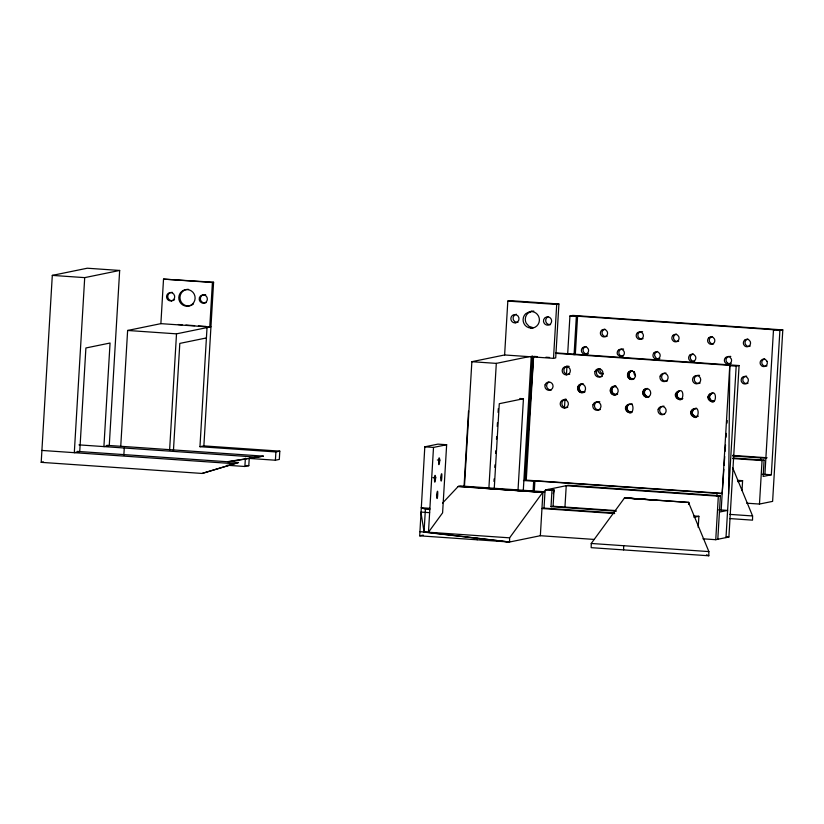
<?xml version="1.0" encoding="UTF-8"?>
<svg xmlns="http://www.w3.org/2000/svg" width="824" height="824" viewBox="0 0 824 824"><rect width="100%" height="100%" fill="white"/><g stroke="black" fill="none" stroke-linecap="round" stroke-linejoin="round"><path stroke-width="1.24" d="M728.581 494.101L729.765 365.702L730.991 365.444L555.623 353.341M593.929 539.411L540.348 535.713L509.541 542.027L419.704 535.827L424.803 446.824L437.946 444.126L446.649 444.733L442.601 512.837L428.47 532.242L433.506 447.422L446.649 444.733M477.189 539.792L477.209 538.288M509.603 537.835L419.766 531.635L509.541 542.027L509.603 537.835L542.738 492.371L544.983 491.784L544.015 508.099L541.955 508.521L540.348 535.713M591.241 543.469L591.179 547.661L708.815 555.778L708.877 551.586L688.534 502.424L624.571 497.861L591.241 543.469L708.877 551.586M623.603 549.896L623.665 545.704M688.504 504.525L688.74 502.269L688.606 504.442M732.742 467.96L752.59 515.958L752.528 520.15L729.642 518.564M439.831 460.163C438.08 473.882 438.378 450.862 439.831 460.163L437.338 459.988M77.26 451.387L238.497 462.511L202.117 473.45L41.2 462.346L52.303 275.391L87.262 268.222L119.665 270.457L109.262 445.496L103.906 446.598L110.055 343.021L85.902 347.975L79.743 451.552L74.304 452.675L84.707 277.626L119.665 270.457M120.737 446.402L127.627 330.465L160.876 323.647L209.77 327.025L212.417 282.488L213.591 282.241L203.868 445.897L199.954 446.701L207.03 327.581M123.847 455.157L124.28 448.009M160.876 323.647L163.523 279.109L213.591 282.241M169.59 450.398L176.511 333.844L210.944 326.788M173.421 450.872L179.807 343.402L206.412 337.943M227.053 465.251L244.882 466.487L245.377 458.196M244.882 466.487L248.797 465.684L249.219 458.577M275.401 460.225L275.896 451.943L279.799 451.14L279.315 459.421L275.401 460.225L248.652 458.381M509.541 542.027L424.041 531.933L425.4 509.201L421.188 507.728L429.881 508.326M464.067 486.222L468.516 411.186M464.468 486.17L471.864 361.695L504.618 354.969L553.501 358.347L555.706 357.894L558.909 303.994L510.025 300.626L507.821 301.079L504.618 354.969M488.91 487.859L496.306 363.384L529.059 356.658M493.988 481.453L494.143 478.888M494.822 467.383L494.977 464.829M495.657 453.313L495.811 450.759M496.491 439.254L496.645 436.689M497.253 426.461L497.48 422.63M498.087 412.402L498.314 408.56M494.194 489.374L499.282 403.698L523.446 398.734L517.977 490.805M523.261 490.95L531.264 356.205M722.112 493.308L525.032 480.052L532.407 355.927M526.268 479.795L533.561 356.957M533.077 491.248L533.674 481.206L534.9 480.959L722.164 493.658L723.843 469.299M534.312 490.991L534.9 480.959M553.501 358.347L556.705 304.447L558.909 303.994M551.019 506.657L551.987 490.352L554.047 489.93L553.069 506.245L551.019 506.657L616.331 511.168M564.461 408.148L564.996 399.187M566.438 374.879L566.974 365.918M567.654 354.402L569.93 316.014L572.835 315.417L782.8 329.909L772.613 501.373L759.471 504.061L746.688 503.186M564.934 507.45L566.232 485.697L568.282 485.284L720.392 495.78L717.807 539.277M574.071 354.845L576.347 316.457L577.583 316.21L774.715 329.806L773.479 330.063L764.909 474.336L762.365 474.274M575.306 354.588L577.583 316.21M698.216 527.422L698.886 516.308L693.767 515.948M716.911 496.038L717.065 493.524M702.965 538.814L715.747 539.699L718.332 496.192L720.392 495.78M718.641 509.901L721.196 509.963L729.765 365.702L736.182 366.144L739.087 365.547L728.9 537.001L715.747 539.699M725.995 537.598L736.182 366.144M742.012 490.558L742.599 480.67L737.48 480.32M760.634 460.4L760.779 457.897L765.877 458.02M759.471 504.061L762.056 460.565L764.106 460.142L763.137 476.457L771.326 474.779L779.895 330.506L782.8 329.909M525.032 480.052L533.509 356.967M724.1 465.447L724.729 456.475M725.079 451.346L725.522 444.929M726.047 437.245L726.315 433.393M727.026 423.134L727.201 420.57M585.071 391.802C577.305 396.56 574.493 382.552 583.495 383.922M584.062 392.142C578.942 393.336 577.253 384.87 582.424 383.994M614.982 394.737L617.66 394.047C609.894 398.806 607.092 384.798 616.084 386.178L613.355 386.59M616.651 394.397C611.542 395.582 609.842 387.126 615.023 386.24M631.194 379.359L633.934 378.947C627.146 382.284 624.757 370.357 632.296 370.8L629.618 371.49M632.863 379.019C628.836 378.886 627.63 372.808 631.297 371.14M625.406 408.076C636.396 392.924 634.511 424.607 625.406 408.076L627.074 407.736L627.744 405.696L629.32 404.285L627.641 404.636M646.51 397.055L649.25 396.643C642.462 399.98 640.073 388.053 647.613 388.495L644.934 389.186M648.179 396.715C644.152 396.581 642.936 390.504 646.603 388.835M675.278 394.881C686.268 379.72 684.373 411.413 675.278 394.881L676.947 394.542L677.616 392.502L679.192 391.091L677.524 391.431M690.584 412.577C701.585 397.426 699.689 429.108 690.584 412.577L692.253 412.237L693.623 409.384L696.568 408.374L692.829 409.126M707.868 397.127C718.868 381.976 716.962 413.658 707.868 397.127L709.536 396.787L710.206 394.748L712.791 392.997L710.113 393.676M553.285 493.617L554.047 489.93L547.744 489.497M442.56 503.062L458.144 486.531L460.451 485.954L544.983 491.784M542.851 492.505L545.694 489.909L566.232 485.697L718.332 496.192M478.569 487.942L542.738 492.371L458.144 486.531M656.8 500.24L624.571 497.861L645.759 499.478M193.537 303.891L191.879 305.055A8.312 8.158 78.4 0 1 182.094 303.201L180.878 301.409A8.312 8.158 78.4 0 1 182.629 291.469L184.38 290.244A8.312 8.158 78.4 0 1 188.5 289.358M615.991 394.387C619.648 392.729 618.433 386.641 614.416 386.518M529.502 311.729L525.743 313.676A8.312 8.158 78.4 0 0 523.992 323.616C526.227 328.302 532.974 329.651 536.743 326.036A8.312 8.158 78.4 0 0 538.494 316.086L537.279 314.304A8.312 8.158 78.4 0 0 529.502 311.729L531.707 311.276A8.312 8.158 78.4 0 1 533.828 311.112M531.707 311.276L527.947 313.223A8.312 8.158 78.4 0 0 526.196 323.163L529.049 326.366L533.077 327.695L530.872 328.148M569.755 374.106L567.684 374.518A4.151 4.079 78.4 0 1 567.108 366.299M700.112 383.098L698.052 383.51A4.151 4.079 78.4 0 1 697.475 375.301M582.393 392.492C587.564 391.616 585.874 383.15 580.755 384.334M632.266 379.287C637.446 378.412 635.747 369.955 630.628 371.14M647.571 396.983C652.742 396.117 651.053 387.651 645.944 388.835M680.171 399.238L682.849 398.548L681.17 398.888M202.117 473.45L238.497 462.511M543.964 508.109L614.447 512.961M530.759 328.127L532.953 327.674M41.2 462.346L43.373 461.904M628.743 372.088L630.411 371.748M628.043 372.901L629.711 372.561M627.579 373.869L629.248 373.529M579.746 384.684L581.425 384.344M627.373 374.93L629.042 374.59M578.87 385.282L580.539 384.942M578.17 386.096L579.839 385.756M627.445 376.012L629.114 375.672M577.706 387.074L579.375 386.724M627.795 377.042L629.464 376.702M577.5 388.135L579.169 387.785M628.393 377.948L630.061 377.598M577.572 389.216L579.251 388.866M629.186 378.659L630.854 378.319M630.144 379.143L631.812 378.803M577.923 390.236L579.591 389.896M578.52 391.142L580.189 390.803M228.063 461.842L263.33 456.136L106.842 445.331M579.324 391.863L580.992 391.513M580.281 392.337L581.95 391.997M581.332 392.554L583.001 392.214M612.345 386.93L614.014 386.59M611.46 387.538L613.128 387.187M610.759 388.351L612.428 388.001M610.296 389.319L611.964 388.979M563.472 399.784L566.201 399.372L563.472 399.784A4.151 4.079 78.4 0 0 561.01 406.314A4.151 4.079 78.4 0 0 567.87 405.872A4.151 4.079 78.4 0 0 564.533 399.722M610.09 390.38L611.758 390.04M610.172 391.462L611.841 391.122M610.512 392.492L612.181 392.152M611.109 393.388L612.778 393.048M611.913 394.109L613.592 393.769M612.871 394.593L614.549 394.253M613.921 394.809L615.59 394.459M644.049 389.783L645.717 389.443M643.348 390.597L645.027 390.257M642.885 391.565L644.553 391.225M642.689 392.626L644.358 392.286M642.761 393.707L644.43 393.367M643.111 394.737L644.78 394.397M643.699 395.644L645.377 395.304M644.512 396.354L646.181 396.014M645.47 396.838L647.139 396.498M676.648 392.028L678.317 391.688M675.948 392.842L677.616 392.502M675.474 393.821L677.153 393.47M626.776 405.233L628.444 404.893M630.762 404.429L632.43 404.09M626.075 406.047L627.744 405.696M675.35 395.963L677.019 395.623L676.947 394.542M625.601 407.015L627.28 406.675M675.701 396.993L677.369 396.643L678.77 398.27L681.839 398.888M676.298 397.889L677.967 397.549M625.478 409.157L627.146 408.817L627.074 407.736M677.101 398.61L678.77 398.27M678.059 399.094L679.728 398.744M625.828 410.187L627.497 409.847L628.897 411.464L631.967 412.093L630.298 412.433M679.1 399.3L680.779 398.96M626.425 411.094L628.094 410.743M709.237 394.284L710.906 393.934M627.229 411.804L628.897 411.464M708.537 395.098L710.206 394.748M628.187 412.288L629.855 411.949M708.074 396.066L709.742 395.726M629.227 412.505L630.906 412.154M707.94 398.208L709.608 397.868L709.536 396.787M708.29 399.238L709.958 398.898L711.359 400.516L714.429 401.144L712.76 401.484M708.887 400.145L710.556 399.794M709.691 400.855L711.359 400.516M710.649 401.339L712.317 401M711.699 401.556L713.368 401.206M691.954 409.734L693.623 409.384M691.254 410.537L692.922 410.197M690.79 411.516L692.459 411.176M690.666 413.658L692.335 413.318L692.253 412.237M691.006 414.688L692.685 414.338L695.044 416.439L698.155 416.244L696.486 416.584M691.604 415.584L693.272 415.244M692.407 416.305L694.086 415.966M693.365 416.789L695.044 416.439M694.416 416.996L696.084 416.656M419.704 535.827L423.237 535.106M737.665 481.679L742.599 480.67M693.942 517.317L698.886 516.308M719.414 512.085L727.613 510.406L721.196 509.963M228.433 461.512L247.128 458.628M249.62 458.247L263.33 456.136M517.966 322.349L516.906 322.421A4.151 4.079 78.4 0 1 516.339 314.202M433.218 477.735L435.711 477.652C434.258 468.351 433.96 491.372 435.711 477.652L433.228 477.487M507.821 301.079L556.705 304.447M163.523 279.109L212.417 282.488M52.303 275.391L84.707 277.626M569.93 316.014L576.347 316.457M773.479 330.063L779.895 330.506M178.355 324.532L182.114 324.79M185.874 325.058L194.649 325.655M198.409 325.923L205.928 326.438M556.004 352.909L739.087 365.547M533.705 356.38L537.372 356.627M545.931 357.225L549.598 357.472M127.627 330.465L176.511 333.844M471.864 361.695L496.306 363.384M519.779 398.486L523.446 398.734M732.546 455.384L767.113 457.763M732.557 455.95L760.779 457.897M733.03 458L764.106 460.142M732.649 458.535L762.056 460.565M424.803 446.824L433.506 447.422M764.909 474.336L771.326 474.779M203.868 445.897L279.799 451.14M199.954 446.701L275.896 451.943M78.98 444.878L257.984 457.238M523.467 480.505L533.674 481.206M41.911 450.44L233.058 463.624M246.263 465.509L248.797 465.684M545.694 489.909L551.987 490.352M458.401 486.376L542.934 492.206L541.955 508.521L614.673 513.558M624.376 498.005L688.534 502.424M729.693 514.372L752.59 515.958M553.069 506.245L615.744 510.571M425.4 509.201L429.819 509.51M429.623 512.662L420.93 512.075L424.041 531.933M726.335 536.826L728.9 537.001M172.597 292.489L172.082 292.376A4.151 4.079 78.4 0 0 167.756 296.238A4.151 4.079 78.4 0 0 171.588 300.667L172.649 300.595A4.151 4.079 78.4 0 0 174.544 299.648M706.549 554.779L708.815 555.778M727.674 363.137L726.438 361.685A3.801 3.729 78.4 0 1 726.665 357.977L728.056 356.699A3.584 3.512 78.4 0 1 728.941 356.39M635.603 375.909L634.377 374.457A3.801 3.729 78.4 0 1 634.192 371.614M766.928 361.211L765.702 359.758A3.584 3.512 78.4 0 0 762.128 359.511L760.737 360.778A3.801 3.729 78.4 0 0 760.521 364.496L761.747 365.949A3.584 3.512 78.4 0 0 765.321 366.196L766.711 364.929A3.801 3.729 78.4 0 0 766.928 361.211M709.608 397.868L709.958 398.898M692.335 413.318L692.685 414.338M677.019 395.623L677.369 396.643M627.146 408.817L627.497 409.847M206.247 302.501A4.151 4.079 78.4 0 1 204.177 302.913L203.137 302.707A4.151 4.079 78.4 0 1 203.61 294.693L204.671 294.632A4.151 4.079 78.4 0 1 205.712 294.848M550.566 324.604A4.151 4.079 78.4 0 1 549.495 324.666L548.454 324.45A4.151 4.079 78.4 0 1 547.919 316.797M602.344 376.352A4.151 4.079 78.4 0 1 596.864 374.457A4.151 4.079 78.4 0 1 598.698 368.894M667.522 380.853A4.151 4.079 78.4 0 1 661.703 377.928A4.151 4.079 78.4 0 1 665.947 372.984M664.556 414.338A4.151 4.079 78.4 0 1 659.664 410.527A4.151 4.079 78.4 0 1 663.979 406.119M600.377 409.497A4.151 4.079 78.4 0 1 594.691 407.097A4.151 4.079 78.4 0 1 597.74 401.69M598.801 401.628A4.151 4.079 78.4 0 1 599.841 401.834M567.777 407.252A4.151 4.079 78.4 0 1 562.102 404.841A4.151 4.079 78.4 0 1 565.14 399.444M551.462 389.896A4.151 4.079 78.4 0 1 548.825 382.099M568.169 366.227A4.151 4.079 78.4 0 1 569.219 366.443M698.536 375.229A4.151 4.079 78.4 0 1 699.586 375.445M588.264 353.517A3.584 3.512 78.4 0 1 584.69 353.269L583.464 351.817A3.801 3.729 78.4 0 1 583.68 348.109L585.071 346.832A3.584 3.512 78.4 0 1 585.957 346.523M603.209 373.715A3.584 3.512 78.4 0 1 601.458 373.087L600.232 371.645A3.801 3.729 78.4 0 1 600.037 368.792M676.422 334.101A3.584 3.512 78.4 0 0 675.536 334.42L674.145 335.687A3.801 3.729 78.4 0 0 673.929 339.406L675.155 340.858A3.584 3.512 78.4 0 0 678.729 341.105M623.16 356.298A3.584 3.512 78.4 0 1 620.472 355.741L619.246 354.289A3.801 3.729 78.4 0 1 619.463 350.571L620.853 349.304A3.584 3.512 78.4 0 1 621.739 348.995M598.368 369.142A3.801 3.729 78.4 0 0 598.554 371.984L599.79 373.437A3.584 3.512 78.4 0 0 603.364 373.684M747.914 339.035A3.584 3.512 78.4 0 0 747.028 339.354L745.638 340.621A3.801 3.729 78.4 0 0 745.421 344.339L746.647 345.792A3.584 3.512 78.4 0 0 750.221 346.039M748.017 383.201A3.584 3.512 78.4 0 1 744.443 382.954L743.207 381.502A3.801 3.729 78.4 0 1 743.433 377.794L744.824 376.517A3.584 3.512 78.4 0 1 746.637 376.146M640.753 331.639A3.584 3.512 78.4 0 0 639.867 331.959L638.476 333.226A3.801 3.729 78.4 0 0 638.26 336.944L639.486 338.396A3.584 3.512 78.4 0 0 643.06 338.643M641.69 331.578A3.584 3.512 78.4 0 1 642.607 331.773M659.828 358.461A3.584 3.512 78.4 0 1 656.254 358.213L654.72 355.834A3.801 3.729 78.4 0 1 655.245 353.043L656.635 351.776A3.584 3.512 78.4 0 1 657.521 351.457M607.236 336.171A3.584 3.512 78.4 0 1 603.662 335.924L602.437 334.472A3.801 3.729 78.4 0 1 602.653 330.754L604.044 329.487A3.584 3.512 78.4 0 1 604.929 329.167M766.99 365.856A3.584 3.512 78.4 0 1 763.415 365.609L762.19 364.156A3.801 3.729 78.4 0 1 762.406 360.438L763.796 359.171A3.584 3.512 78.4 0 1 764.682 358.852M694.611 361.231A3.584 3.512 78.4 0 1 691.923 360.675L690.697 359.223A3.801 3.729 78.4 0 1 690.914 355.505L692.304 354.238A3.584 3.512 78.4 0 1 693.19 353.918M712.173 336.573A3.584 3.512 78.4 0 0 711.287 336.882L709.897 338.149A3.801 3.729 78.4 0 0 709.67 341.867L710.906 343.32A3.584 3.512 78.4 0 0 713.594 343.876M731.249 363.384A3.584 3.512 78.4 0 1 727.674 363.137M729.868 356.329A3.584 3.512 78.4 0 1 730.785 356.514M622.666 348.933A3.584 3.512 78.4 0 1 623.583 349.118M436.545 494.997C437.348 507.388 438.801 482.153 436.545 494.997M440.665 477.508C441.458 489.889 442.91 464.654 440.665 477.508M582.62 347.718L582.012 348.449A3.801 3.729 78.4 0 0 581.785 352.167L583.011 353.62A3.584 3.512 78.4 0 0 586.595 353.857L587.976 352.59A3.801 3.729 78.4 0 0 588.202 348.871L586.976 347.419A3.584 3.512 78.4 0 0 583.402 347.172L582.62 347.718M601.602 330.362L600.984 331.094A3.801 3.729 78.4 0 0 600.768 334.812L601.994 336.264A3.584 3.512 78.4 0 0 605.568 336.511L606.958 335.244A3.801 3.729 78.4 0 0 607.175 331.526L605.949 330.074A3.584 3.512 78.4 0 0 602.375 329.827L601.602 330.362M618.412 350.19L617.794 350.921A3.801 3.729 78.4 0 0 617.578 354.629L620.524 356.699L623.768 355.062A3.801 3.729 78.4 0 0 623.984 351.343L622.759 349.891A3.584 3.512 78.4 0 0 619.184 349.644L618.412 350.19M637.426 332.834L636.808 333.566A3.801 3.729 78.4 0 0 636.591 337.284L637.817 338.736A3.584 3.512 78.4 0 0 641.391 338.983L642.782 337.716A3.801 3.729 78.4 0 0 642.998 333.998L641.772 332.546A3.584 3.512 78.4 0 0 638.198 332.299L637.426 332.834M654.194 352.651L653.576 353.383A3.801 3.729 78.4 0 0 653.36 357.101L654.586 358.553A3.584 3.512 78.4 0 0 658.16 358.801L659.55 357.534A3.801 3.729 78.4 0 0 659.766 353.815L658.541 352.363A3.584 3.512 78.4 0 0 654.967 352.116L654.194 352.651M673.095 335.296L672.477 336.027A3.801 3.729 78.4 0 0 672.26 339.746L673.486 341.198A3.584 3.512 78.4 0 0 677.06 341.445L678.451 340.168A3.801 3.729 78.4 0 0 678.667 336.46L677.441 335.007A3.584 3.512 78.4 0 0 673.867 334.76L673.095 335.296M689.863 355.113L689.245 355.844A3.801 3.729 78.4 0 0 689.029 359.563L690.255 361.015A3.584 3.512 78.4 0 0 693.829 361.262L695.219 359.995A3.801 3.729 78.4 0 0 695.435 356.277L694.21 354.825A3.584 3.512 78.4 0 0 690.636 354.577L689.863 355.113M708.836 337.768L708.228 338.499A3.801 3.729 78.4 0 0 708.001 342.207L709.227 343.659A3.584 3.512 78.4 0 0 712.801 343.907L714.192 342.64A3.801 3.729 78.4 0 0 714.418 338.922L713.193 337.469A3.584 3.512 78.4 0 0 709.608 337.222L708.836 337.768M725.604 357.585L724.996 358.316A3.801 3.729 78.4 0 0 724.77 362.035L725.995 363.477A3.584 3.512 78.4 0 0 729.57 363.724L730.96 362.457A3.801 3.729 78.4 0 0 731.187 358.739L729.961 357.286A3.584 3.512 78.4 0 0 726.387 357.039L725.604 357.585M744.587 340.23L743.969 340.961A3.801 3.729 78.4 0 0 743.753 344.679L744.978 346.132A3.584 3.512 78.4 0 0 748.553 346.379L749.943 345.102A3.801 3.729 78.4 0 0 750.159 341.394L748.934 339.941A3.584 3.512 78.4 0 0 745.36 339.694L744.587 340.23M742.373 377.402L741.765 378.134A3.801 3.729 78.4 0 0 741.538 381.852L742.764 383.304A3.584 3.512 78.4 0 0 746.338 383.551L747.729 382.274A3.801 3.729 78.4 0 0 747.955 378.556L746.729 377.114A3.584 3.512 78.4 0 0 743.155 376.867L742.373 377.402M183.206 290.481L181.455 291.706A8.312 8.158 78.4 0 0 179.704 301.656L180.919 303.438A8.312 8.158 78.4 0 0 190.705 305.292L192.456 304.066A8.312 8.158 78.4 0 0 194.207 294.127L192.991 292.335A8.312 8.158 78.4 0 0 183.206 290.481M568.076 374.446L566.006 374.858A4.151 4.079 78.4 0 1 562.514 369.039A4.151 4.079 78.4 0 1 569.065 367.72A4.151 4.079 78.4 0 1 568.076 374.446M698.443 383.438L696.373 383.86A4.151 4.079 78.4 0 1 692.881 378.031A4.151 4.079 78.4 0 1 699.432 376.723A4.151 4.079 78.4 0 1 698.443 383.438M203.497 294.868L202.436 294.941A4.151 4.079 78.4 0 0 201.962 302.944L203.003 303.16A4.151 4.079 78.4 0 0 207.329 299.297A4.151 4.079 78.4 0 0 203.497 294.868M171.474 300.842L170.413 300.904A4.151 4.079 78.4 0 1 166.582 296.486A4.151 4.079 78.4 0 1 170.908 292.623L171.948 292.839A4.151 4.079 78.4 0 1 171.474 300.842M547.785 316.838L546.724 316.9A4.151 4.079 78.4 0 0 546.25 324.903L547.291 325.119A4.151 4.079 78.4 0 0 551.616 321.257A4.151 4.079 78.4 0 0 547.785 316.838M515.762 322.802L514.701 322.874A4.151 4.079 78.4 0 1 510.88 318.445A4.151 4.079 78.4 0 1 515.196 314.583L516.246 314.799A4.151 4.079 78.4 0 1 515.762 322.802M594.98 371.624A4.151 4.079 78.4 0 0 599.676 377.042A4.151 4.079 78.4 0 0 601.911 370.233A4.151 4.079 78.4 0 0 594.98 371.624M660.168 376.115A4.151 4.079 78.4 0 0 664.855 381.543A4.151 4.079 78.4 0 0 667.09 374.735A4.151 4.079 78.4 0 0 660.168 376.115M658.191 409.271A4.151 4.079 78.4 0 0 662.877 414.688A4.151 4.079 78.4 0 0 665.112 407.88A4.151 4.079 78.4 0 0 658.191 409.271M593.012 404.769A4.151 4.079 78.4 0 0 597.699 410.187A4.151 4.079 78.4 0 0 599.944 403.379A4.151 4.079 78.4 0 0 593.012 404.769M545.107 384.818A4.151 4.079 78.4 0 0 549.793 390.236A4.151 4.079 78.4 0 0 552.029 383.438A4.151 4.079 78.4 0 0 545.107 384.818"/></g></svg>
